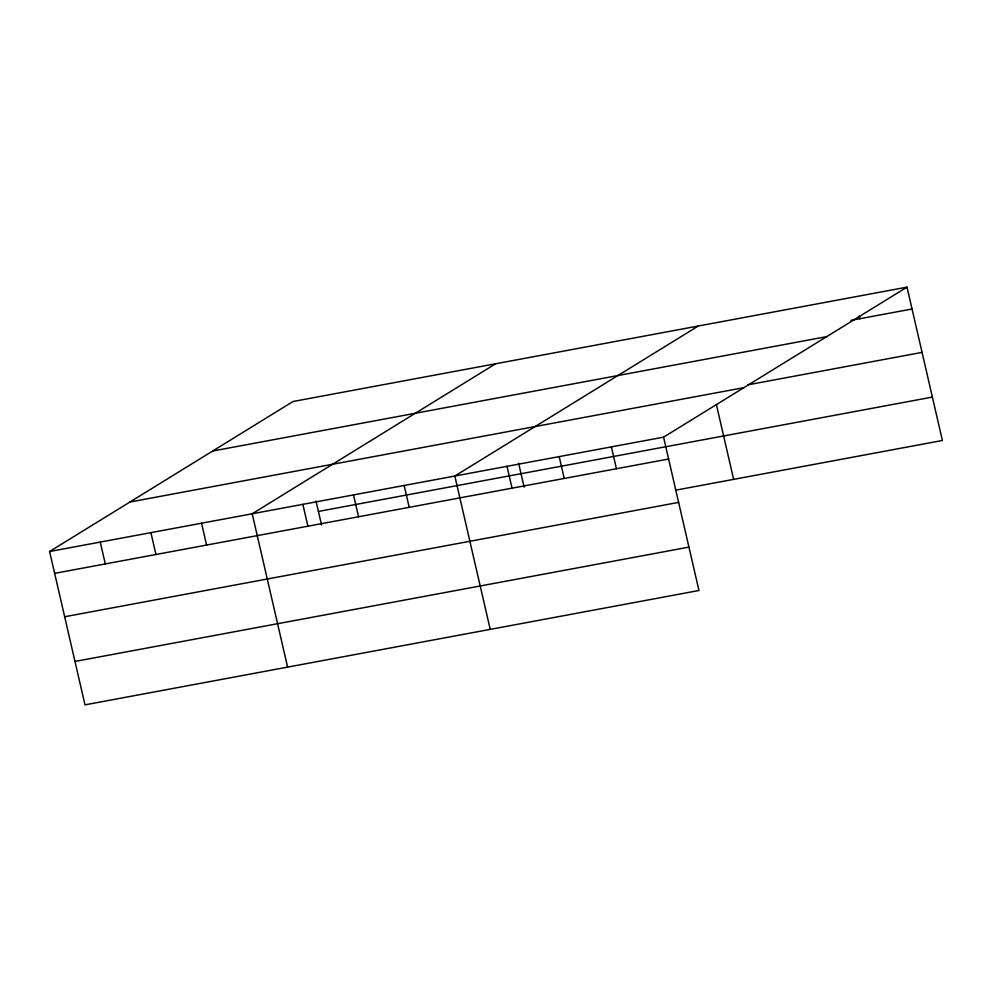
<?xml version="1.0" encoding="UTF-8"?>
<svg xmlns="http://www.w3.org/2000/svg" width="992" height="992" viewBox="0 0 992 992"><rect width="100%" height="100%" fill="white"/><g stroke="black" fill="none" stroke-linecap="round" stroke-linejoin="round"><path stroke-width="1.49" d="M906.998 287.147L663.561 437.162L698.963 590.5L85.002 704.853L49.6 551.515L293.037 401.5L906.998 287.147L942.4 440.485L675.552 490.184M495.64 363.766L252.204 513.782L287.606 667.108M698.256 326.033L454.82 476.048L490.222 629.374M850.913 320.379L912.045 308.996M212.697 451.013L826.671 336.66M747.608 384.884L922.064 352.383M129.94 502.014L743.901 387.661M49.6 551.515L663.561 437.162M318.42 511.438L932.381 397.085M54.647 573.364L668.608 459.011M64.666 616.751L678.627 502.398M74.983 661.453L688.944 547.113M859.184 315.803L859.853 318.717M716.41 404.674L733.646 479.359M611.382 446.884L616.416 468.732M559.19 456.605L564.237 478.454M518.618 463.276L524.136 487.171M506.999 466.327L512.046 488.176M404.166 485.485L409.212 507.321M353.512 494.921L358.558 516.758M316.014 501.01L321.52 524.904M302.858 504.345L307.904 526.194M201.562 523.218L206.596 545.067M150.908 532.654L155.942 554.491M100.254 542.091L105.301 563.927"/></g></svg>
